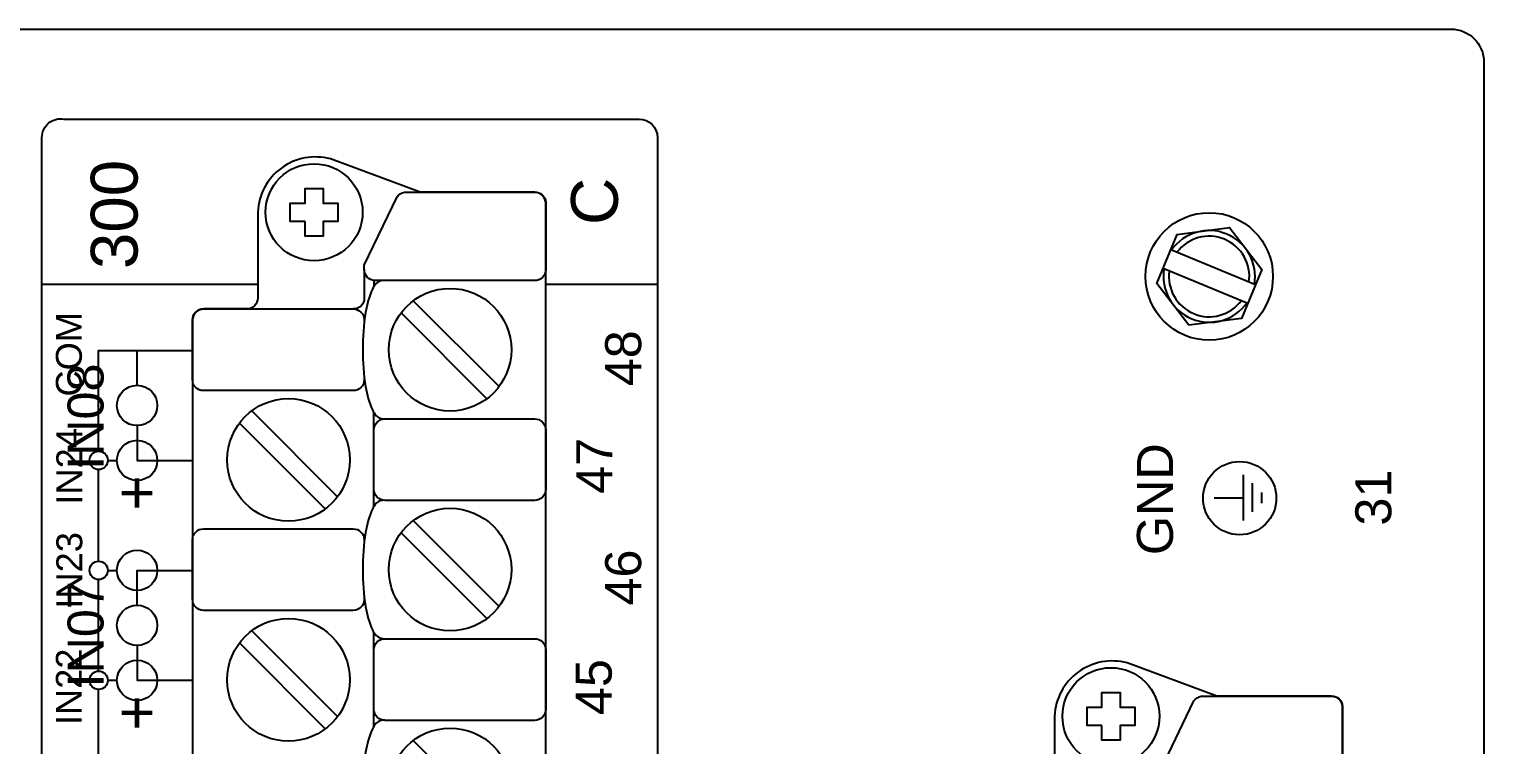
# Model space of a CAD drawing. Extents: x 1 to 47, y 1 to 35.
# Drawn here: x 31.546 to 35.517, y 18.289 to 20.243 of the extents above; entities that cross this region are included whole.
import ezdxf

# ---------------------------------------------------------------- set-up
doc = ezdxf.new("R2010")
doc.units = 0
doc.header["$MEASUREMENT"] = 0
for name, color, linetype in [('5_01__0__EMPTY', 7, 'CONTINUOUS'), ('5_02__1___8__INDEPENDENT_I', 7, 'CONTINUOUS'), ('5_03__2___8__OPTOISOLATED_', 7, 'CONTINUOUS'), ('5_04__4___24__OPTOISOLATED', 7, 'CONTINUOUS'), ('5_05__5___8__INDEPENDENT_I', 7, 'CONTINUOUS'), ('5_06__6___8__INDEPENDENT_I', 7, 'CONTINUOUS'), ('5_07__7___8__OPTOISOLATED_', 7, 'CONTINUOUS'), ('5_08__8___8__OPTOISOLATED_', 7, 'CONTINUOUS'), ('7_00______DWG_', 7, 'CONTINUOUS')]:
    doc.layers.add(name, color=color, linetype=linetype)
doc.styles.add('ARIAL', font='arial.ttf')

msp = doc.modelspace()

# ---------------------------------------------------------------- linework, layer by layer
at = {"layer": '5_01__0__EMPTY'}
msp.add_lwpolyline([(32.9261, 14.7556, 0.414213), (32.9561, 14.7856), (32.9562, 19.7674, 0.414214), (32.9262, 19.7974), (32.6131, 19.7974), (32.3684, 19.8883, 0.480048), (32.1702, 19.7433), (32.1702, 19.5091, -0.414214), (32.1402, 19.4791), (32.022, 19.4791, 0.414212), (31.992, 19.4491), (31.9919, 19.4491), (31.9919, 14.468, 0.414215), (32.0219, 14.438), (32.3348, 14.4381), (32.5796, 14.3472, 0.47859), (32.7781, 14.4922), (32.7781, 14.7256, -0.414214), (32.8081, 14.7556)], format="xyb", close=True, dxfattribs=at)
msp.add_lwpolyline([(32.9261, 14.7556, 0.414213), (32.9561, 14.7856), (32.9562, 19.7674, 0.414214), (32.9262, 19.7974), (32.6131, 19.7974), (32.3684, 19.8883, 0.480048), (32.1702, 19.7433), (32.1702, 19.5091, -0.414214), (32.1402, 19.4791), (32.022, 19.4791, 0.414212), (31.992, 19.4491), (31.9919, 19.4491), (31.9919, 14.468, 0.414215), (32.0219, 14.438), (32.3348, 14.4381), (32.5796, 14.3472, 0.47859), (32.7781, 14.4922), (32.7781, 14.7256, -0.414214), (32.8081, 14.7556)], format="xyb", close=True, dxfattribs=at)
msp.add_lwpolyline([(32.2991, 19.7179), (32.2588, 19.7179), (32.2588, 19.7678), (32.2991, 19.7678), (32.2991, 19.8079), (32.349, 19.8079), (32.349, 19.7678), (32.389, 19.7678), (32.389, 19.7179), (32.349, 19.7179), (32.349, 19.6777), (32.2991, 19.6777)], close=True, dxfattribs=at)
msp.add_lwpolyline([(32.2991, 19.7179), (32.2588, 19.7179), (32.2588, 19.7678), (32.2991, 19.7678), (32.2991, 19.8079), (32.349, 19.8079), (32.349, 19.7678), (32.389, 19.7678), (32.389, 19.7179), (32.349, 19.7179), (32.349, 19.6777), (32.2991, 19.6777)], close=True, dxfattribs=at)
msp.add_circle((32.3239, 19.7428), 0.1324, dxfattribs=at)
msp.add_circle((32.3239, 19.7428), 0.1324, dxfattribs=at)
at = {"layer": '5_02__1___8__INDEPENDENT_I'}
for points in [[(32.9261, 14.7556, 0.414213), (32.9561, 14.7856), (32.9562, 19.7674, 0.414214), (32.9262, 19.7974), (32.6131, 19.7974), (32.3684, 19.8883, 0.480048), (32.1702, 19.7433), (32.1702, 19.5091, -0.414214), (32.1402, 19.4791), (32.022, 19.4791, 0.414212), (31.992, 19.4491), (31.9919, 19.4491), (31.9919, 14.468, 0.414215), (32.0219, 14.438), (32.3348, 14.4381), (32.5796, 14.3472, 0.47859), (32.7781, 14.4922), (32.7781, 14.7256, -0.414214), (32.8081, 14.7556)], [(32.956, 19.7707), (32.9562, 19.5864, -0.414214), (32.9262, 19.5564), (32.4891, 19.5564, -0.390527), (32.4608, 19.5864), (32.4608, 19.5986), (32.5505, 19.7845, -0.241514), (32.5705, 19.7974), (32.9262, 19.7974, -0.422157)]]:
    msp.add_lwpolyline(points, format="xyb", close=True, dxfattribs=at)
msp.add_lwpolyline([(32.2991, 19.7179), (32.2588, 19.7179), (32.2588, 19.7678), (32.2991, 19.7678), (32.2991, 19.8079), (32.349, 19.8079), (32.349, 19.7678), (32.389, 19.7678), (32.389, 19.7179), (32.349, 19.7179), (32.349, 19.6777), (32.2991, 19.6777)], close=True, dxfattribs=at)
for points in [[(32.4608, 19.5864), (32.4609, 19.5091, -0.414214), (32.4309, 19.4791)], [(32.5089, 19.5564, 0.127742), (32.4935, 19.5486, 0.081668), (32.4833, 19.533, 0.0591), (32.464, 19.4693, 0.034646), (32.4569, 19.3678, 0.03436), (32.464, 19.2671, 0.0591), (32.4833, 19.2034, 0.081668), (32.4935, 19.1877, 0.191033), (32.5174, 19.1792)], [(32.4607, 19.2941), (32.4607, 19.2862, -0.414214), (32.4307, 19.2562), (32.0219, 19.2562, -0.414214), (31.9919, 19.2862), (31.9919, 19.4491, -0.414214), (32.0219, 19.4791), (32.4307, 19.4791, -0.414214), (32.4607, 19.4491), (32.4607, 19.4423)], [(32.4874, 19.1492, -0.414214), (32.5174, 19.1792), (32.9261, 19.1792, -0.414214), (32.9561, 19.1492), (32.9561, 18.9864, -0.414214), (32.9261, 18.9564), (32.5174, 18.9564, -0.414214), (32.4874, 18.9864)], [(32.5174, 18.9571, 0.191033), (32.4935, 18.9486, 0.081668), (32.4833, 18.933, 0.0591), (32.464, 18.8693, 0.034646), (32.4569, 18.7678, 0.03436), (32.464, 18.6671, 0.0591), (32.4833, 18.6034, 0.081668), (32.4935, 18.5877, 0.191033), (32.5174, 18.5792)], [(32.4607, 18.6941), (32.4607, 18.6862, -0.414214), (32.4307, 18.6562), (32.0219, 18.6562, -0.414214), (31.9919, 18.6862), (31.9919, 18.8491, -0.414214), (32.0219, 18.8791), (32.4307, 18.8791, -0.414214), (32.4607, 18.8491), (32.4607, 18.8422)], [(32.4874, 18.5492, -0.414214), (32.5174, 18.5792), (32.9261, 18.5792, -0.414214), (32.9561, 18.5492), (32.9561, 18.3864, -0.414214), (32.9261, 18.3564), (32.5174, 18.3564, -0.414214), (32.4874, 18.3864)], [(32.5174, 18.3571, 0.191033), (32.4935, 18.3486, 0.081668), (32.4833, 18.333, 0.0591), (32.464, 18.2693, 0.034646), (32.4569, 18.1678, 0.03436), (32.464, 18.0671, 0.0591), (32.4833, 18.0034, 0.081668), (32.4935, 17.9877, 0.191033), (32.5174, 17.9792)]]:
    msp.add_lwpolyline(points, format="xyb", dxfattribs=at)
for points in [[(32.4867, 19.5567), (32.4867, 19.5396)], [(32.5947, 19.5016), (32.8289, 19.2674)], [(32.5613, 19.4681), (32.7955, 19.234)], [(31.8408, 19.2707), (31.8408, 19.3657), (31.9919, 19.3657)], [(32.1538, 19.2009), (32.3879, 18.9667)], [(32.4874, 18.9406), (32.4874, 19.1957)], [(31.8408, 19.1607), (31.8408, 19.0657), (31.9919, 19.0657)], [(32.1203, 19.1675), (32.3545, 18.9333)], [(32.5613, 18.8681), (32.7955, 18.634)], [(32.5947, 18.9016), (32.8289, 18.6674)], [(31.8408, 18.6707), (31.8408, 18.7657), (31.9919, 18.7657)], [(32.1538, 18.6009), (32.3879, 18.3667)], [(32.4874, 18.3406), (32.4874, 18.5957)], [(31.8408, 18.5607), (31.8408, 18.4657), (31.9919, 18.4657)], [(32.1203, 18.5675), (32.3545, 18.3333)], [(32.5947, 18.3016), (32.8289, 18.0674)]]:
    msp.add_lwpolyline(points, dxfattribs=at)
for centre, radius in [((32.3239, 19.7428), 0.1324), ((32.6951, 19.3678), 0.1673), ((31.8408, 19.2157), 0.055), ((32.2541, 19.0671), 0.1673), ((32.6951, 18.7678), 0.1673), ((31.8408, 18.6157), 0.055), ((32.2541, 18.4671), 0.1673), ((32.6951, 18.1678), 0.1673)]:
    msp.add_circle(centre, radius, dxfattribs=at)
at = {"layer": '5_03__2___8__OPTOISOLATED_'}
for points in [[(32.9261, 14.7556, 0.414213), (32.9561, 14.7856), (32.9562, 19.7674, 0.414214), (32.9262, 19.7974), (32.6131, 19.7974), (32.3684, 19.8883, 0.480048), (32.1702, 19.7433), (32.1702, 19.5091, -0.414214), (32.1402, 19.4791), (32.022, 19.4791, 0.414212), (31.992, 19.4491), (31.9919, 19.4491), (31.9919, 14.468, 0.414215), (32.0219, 14.438), (32.3348, 14.4381), (32.5796, 14.3472, 0.47859), (32.7781, 14.4922), (32.7781, 14.7256, -0.414214), (32.8081, 14.7556)], [(32.956, 19.7707), (32.9562, 19.5864, -0.414214), (32.9262, 19.5564), (32.4891, 19.5564, -0.390527), (32.4608, 19.5864), (32.4608, 19.5986), (32.5505, 19.7845, -0.241514), (32.5705, 19.7974), (32.9262, 19.7974, -0.422157)]]:
    msp.add_lwpolyline(points, format="xyb", close=True, dxfattribs=at)
msp.add_lwpolyline([(32.2991, 19.7179), (32.2588, 19.7179), (32.2588, 19.7678), (32.2991, 19.7678), (32.2991, 19.8079), (32.349, 19.8079), (32.349, 19.7678), (32.389, 19.7678), (32.389, 19.7179), (32.349, 19.7179), (32.349, 19.6777), (32.2991, 19.6777)], close=True, dxfattribs=at)
for points in [[(32.4608, 19.5864), (32.4609, 19.5091, -0.414214), (32.4309, 19.4791)], [(32.5089, 19.5564, 0.127742), (32.4935, 19.5486, 0.081668), (32.4833, 19.533, 0.0591), (32.464, 19.4693, 0.034646), (32.4569, 19.3678, 0.03436), (32.464, 19.2671, 0.0591), (32.4833, 19.2034, 0.081668), (32.4935, 19.1877, 0.191033), (32.5174, 19.1792)], [(32.4607, 19.2941), (32.4607, 19.2862, -0.414214), (32.4307, 19.2562), (32.0219, 19.2562, -0.414214), (31.9919, 19.2862), (31.9919, 19.4491, -0.414214), (32.0219, 19.4791), (32.4307, 19.4791, -0.414214), (32.4607, 19.4491), (32.4607, 19.4423)], [(32.4874, 19.1492, -0.414214), (32.5174, 19.1792), (32.9261, 19.1792, -0.414214), (32.9561, 19.1492), (32.9561, 18.9864, -0.414214), (32.9261, 18.9564), (32.5174, 18.9564, -0.414214), (32.4874, 18.9864)], [(32.5174, 18.9571, 0.191033), (32.4935, 18.9486, 0.081668), (32.4833, 18.933, 0.0591), (32.464, 18.8693, 0.034646), (32.4569, 18.7678, 0.03436), (32.464, 18.6671, 0.0591), (32.4833, 18.6034, 0.081668), (32.4935, 18.5877, 0.191033), (32.5174, 18.5792)], [(32.4607, 18.6941), (32.4607, 18.6862, -0.414214), (32.4307, 18.6562), (32.0219, 18.6562, -0.414214), (31.9919, 18.6862), (31.9919, 18.8491, -0.414214), (32.0219, 18.8791), (32.4307, 18.8791, -0.414214), (32.4607, 18.8491), (32.4607, 18.8422)], [(32.4874, 18.5492, -0.414214), (32.5174, 18.5792), (32.9261, 18.5792, -0.414214), (32.9561, 18.5492), (32.9561, 18.3864, -0.414214), (32.9261, 18.3564), (32.5174, 18.3564, -0.414214), (32.4874, 18.3864)], [(32.5174, 18.3571, 0.191033), (32.4935, 18.3486, 0.081668), (32.4833, 18.333, 0.0591), (32.464, 18.2693, 0.034646), (32.4569, 18.1678, 0.03436), (32.464, 18.0671, 0.0591), (32.4833, 18.0034, 0.081668), (32.4935, 17.9877, 0.191033), (32.5174, 17.9792)]]:
    msp.add_lwpolyline(points, format="xyb", dxfattribs=at)
for points in [[(32.4867, 19.5567), (32.4867, 19.5396)], [(32.5947, 19.5016), (32.8289, 19.2674)], [(32.5613, 19.4681), (32.7955, 19.234)], [(31.8408, 19.2707), (31.8408, 19.3657), (31.9919, 19.3657)], [(32.1538, 19.2009), (32.3879, 18.9667)], [(32.4874, 18.9406), (32.4874, 19.1957)], [(31.8408, 19.1607), (31.8408, 19.0657), (31.9919, 19.0657)], [(32.1203, 19.1675), (32.3545, 18.9333)], [(32.5613, 18.8681), (32.7955, 18.634)], [(32.5947, 18.9016), (32.8289, 18.6674)], [(31.8408, 18.6707), (31.8408, 18.7657), (31.9919, 18.7657)], [(32.1538, 18.6009), (32.3879, 18.3667)], [(32.4874, 18.3406), (32.4874, 18.5957)], [(31.8408, 18.5607), (31.8408, 18.4657), (31.9919, 18.4657)], [(32.1203, 18.5675), (32.3545, 18.3333)], [(32.5947, 18.3016), (32.8289, 18.0674)]]:
    msp.add_lwpolyline(points, dxfattribs=at)
for centre, radius in [((32.3239, 19.7428), 0.1324), ((32.6951, 19.3678), 0.1673), ((31.8408, 19.2157), 0.055), ((32.2541, 19.0671), 0.1673), ((32.6951, 18.7678), 0.1673), ((31.8408, 18.6157), 0.055), ((32.2541, 18.4671), 0.1673), ((32.6951, 18.1678), 0.1673)]:
    msp.add_circle(centre, radius, dxfattribs=at)
at = {"layer": '5_04__4___24__OPTOISOLATED'}
for points in [[(32.9261, 14.7556, 0.414213), (32.9561, 14.7856), (32.9562, 19.7674, 0.414214), (32.9262, 19.7974), (32.6131, 19.7974), (32.3684, 19.8883, 0.480048), (32.1702, 19.7433), (32.1702, 19.5091, -0.414214), (32.1402, 19.4791), (32.022, 19.4791, 0.414212), (31.992, 19.4491), (31.9919, 19.4491), (31.9919, 14.468, 0.414215), (32.0219, 14.438), (32.3348, 14.4381), (32.5796, 14.3472, 0.47859), (32.7781, 14.4922), (32.7781, 14.7256, -0.414214), (32.8081, 14.7556)], [(32.956, 19.7707), (32.9562, 19.5864, -0.414214), (32.9262, 19.5564), (32.4891, 19.5564, -0.390527), (32.4608, 19.5864), (32.4608, 19.5986), (32.5505, 19.7845, -0.241514), (32.5705, 19.7974), (32.9262, 19.7974, -0.422157)]]:
    msp.add_lwpolyline(points, format="xyb", close=True, dxfattribs=at)
msp.add_lwpolyline([(32.2991, 19.7179), (32.2588, 19.7179), (32.2588, 19.7678), (32.2991, 19.7678), (32.2991, 19.8079), (32.349, 19.8079), (32.349, 19.7678), (32.389, 19.7678), (32.389, 19.7179), (32.349, 19.7179), (32.349, 19.6777), (32.2991, 19.6777)], close=True, dxfattribs=at)
for points in [[(32.4608, 19.5864), (32.4609, 19.5091, -0.414214), (32.4309, 19.4791)], [(32.5089, 19.5564, 0.127742), (32.4935, 19.5486, 0.081668), (32.4833, 19.533, 0.0591), (32.464, 19.4693, 0.034646), (32.4569, 19.3678, 0.03436), (32.464, 19.2671, 0.0591), (32.4833, 19.2034, 0.081668), (32.4935, 19.1877, 0.191033), (32.5174, 19.1792)], [(32.4607, 19.2941), (32.4607, 19.2862, -0.414214), (32.4307, 19.2562), (32.0219, 19.2562, -0.414214), (31.9919, 19.2862), (31.9919, 19.4491, -0.414214), (32.0219, 19.4791), (32.4307, 19.4791, -0.414214), (32.4607, 19.4491), (32.4607, 19.4423)], [(32.4874, 19.1492, -0.414214), (32.5174, 19.1792), (32.9261, 19.1792, -0.414214), (32.9561, 19.1492), (32.9561, 18.9864, -0.414214), (32.9261, 18.9564), (32.5174, 18.9564, -0.414214), (32.4874, 18.9864)], [(32.5174, 18.9571, 0.191033), (32.4935, 18.9486, 0.081668), (32.4833, 18.933, 0.0591), (32.464, 18.8693, 0.034646), (32.4569, 18.7678, 0.03436), (32.464, 18.6671, 0.0591), (32.4833, 18.6034, 0.081668), (32.4935, 18.5877, 0.191033), (32.5174, 18.5792)], [(32.4607, 18.6941), (32.4607, 18.6862, -0.414214), (32.4307, 18.6562), (32.0219, 18.6562, -0.414214), (31.9919, 18.6862), (31.9919, 18.8491, -0.414214), (32.0219, 18.8791), (32.4307, 18.8791, -0.414214), (32.4607, 18.8491), (32.4607, 18.8422)], [(32.4874, 18.5492, -0.414214), (32.5174, 18.5792), (32.9261, 18.5792, -0.414214), (32.9561, 18.5492), (32.9561, 18.3864, -0.414214), (32.9261, 18.3564), (32.5174, 18.3564, -0.414214), (32.4874, 18.3864)], [(32.5174, 18.3571, 0.191033), (32.4935, 18.3486, 0.081668), (32.4833, 18.333, 0.0591), (32.464, 18.2693, 0.034646), (32.4569, 18.1678, 0.03436), (32.464, 18.0671, 0.0591), (32.4833, 18.0034, 0.081668), (32.4935, 17.9877, 0.191033), (32.5174, 17.9792)]]:
    msp.add_lwpolyline(points, format="xyb", dxfattribs=at)
for points in [[(32.4867, 19.5567), (32.4867, 19.5396)], [(32.5947, 19.5016), (32.8289, 19.2674)], [(32.5613, 19.4681), (32.7955, 19.234)], [(31.7358, 19.0907), (31.7358, 19.3657), (31.9919, 19.3657)], [(32.1538, 19.2009), (32.3879, 18.9667)], [(32.4874, 18.9406), (32.4874, 19.1957)], [(32.1203, 19.1675), (32.3545, 18.9333)], [(31.7608, 19.0657), (31.7858, 19.0657)], [(31.8958, 19.0657), (31.9919, 19.0657)], [(31.7358, 18.7907), (31.7358, 19.0407)], [(32.5613, 18.8681), (32.7955, 18.634)], [(32.5947, 18.9016), (32.8289, 18.6674)], [(31.7608, 18.7657), (31.7858, 18.7657)], [(31.8958, 18.7657), (31.9919, 18.7657)], [(31.7358, 18.4907), (31.7358, 18.7407)], [(32.1538, 18.6009), (32.3879, 18.3667)], [(32.4874, 18.3406), (32.4874, 18.5957)], [(32.1203, 18.5675), (32.3545, 18.3333)], [(31.7608, 18.4657), (31.7858, 18.4657)], [(31.8958, 18.4657), (31.9919, 18.4657)], [(31.7358, 18.1907), (31.7358, 18.4407)], [(32.5947, 18.3016), (32.8289, 18.0674)]]:
    msp.add_lwpolyline(points, dxfattribs=at)
for centre, radius in [((32.3239, 19.7428), 0.1324), ((32.6951, 19.3678), 0.1673), ((32.2541, 19.0671), 0.1673), ((31.8408, 19.0657), 0.055), ((31.7358, 19.0657), 0.025), ((32.6951, 18.7678), 0.1673), ((31.7358, 18.7657), 0.025), ((31.8408, 18.7657), 0.055), ((32.2541, 18.4671), 0.1673), ((31.8408, 18.4657), 0.055), ((31.7358, 18.4657), 0.025), ((32.6951, 18.1678), 0.1673)]:
    msp.add_circle(centre, radius, dxfattribs=at)
at = {"layer": '5_05__5___8__INDEPENDENT_I'}
for points in [[(32.9261, 14.7556, 0.414213), (32.9561, 14.7856), (32.9562, 19.7674, 0.414214), (32.9262, 19.7974), (32.6131, 19.7974), (32.3684, 19.8883, 0.480048), (32.1702, 19.7433), (32.1702, 19.5091, -0.414214), (32.1402, 19.4791), (32.022, 19.4791, 0.414212), (31.992, 19.4491), (31.9919, 19.4491), (31.9919, 14.468, 0.414215), (32.0219, 14.438), (32.3348, 14.4381), (32.5796, 14.3472, 0.47859), (32.7781, 14.4922), (32.7781, 14.7256, -0.414214), (32.8081, 14.7556)], [(32.956, 19.7707), (32.9562, 19.5864, -0.414214), (32.9262, 19.5564), (32.4891, 19.5564, -0.390527), (32.4608, 19.5864), (32.4608, 19.5986), (32.5505, 19.7845, -0.241514), (32.5705, 19.7974), (32.9262, 19.7974, -0.422157)]]:
    msp.add_lwpolyline(points, format="xyb", close=True, dxfattribs=at)
msp.add_lwpolyline([(32.2991, 19.7179), (32.2588, 19.7179), (32.2588, 19.7678), (32.2991, 19.7678), (32.2991, 19.8079), (32.349, 19.8079), (32.349, 19.7678), (32.389, 19.7678), (32.389, 19.7179), (32.349, 19.7179), (32.349, 19.6777), (32.2991, 19.6777)], close=True, dxfattribs=at)
for points in [[(32.4608, 19.5864), (32.4609, 19.5091, -0.414214), (32.4309, 19.4791)], [(32.5089, 19.5564, 0.127742), (32.4935, 19.5486, 0.081668), (32.4833, 19.533, 0.0591), (32.464, 19.4693, 0.034646), (32.4569, 19.3678, 0.03436), (32.464, 19.2671, 0.0591), (32.4833, 19.2034, 0.081668), (32.4935, 19.1877, 0.191033), (32.5174, 19.1792)], [(32.4607, 19.2941), (32.4607, 19.2862, -0.414214), (32.4307, 19.2562), (32.0219, 19.2562, -0.414214), (31.9919, 19.2862), (31.9919, 19.4491, -0.414214), (32.0219, 19.4791), (32.4307, 19.4791, -0.414214), (32.4607, 19.4491), (32.4607, 19.4423)], [(32.4874, 19.1492, -0.414214), (32.5174, 19.1792), (32.9261, 19.1792, -0.414214), (32.9561, 19.1492), (32.9561, 18.9864, -0.414214), (32.9261, 18.9564), (32.5174, 18.9564, -0.414214), (32.4874, 18.9864)], [(32.5174, 18.9571, 0.191033), (32.4935, 18.9486, 0.081668), (32.4833, 18.933, 0.0591), (32.464, 18.8693, 0.034646), (32.4569, 18.7678, 0.03436), (32.464, 18.6671, 0.0591), (32.4833, 18.6034, 0.081668), (32.4935, 18.5877, 0.191033), (32.5174, 18.5792)], [(32.4607, 18.6941), (32.4607, 18.6862, -0.414214), (32.4307, 18.6562), (32.0219, 18.6562, -0.414214), (31.9919, 18.6862), (31.9919, 18.8491, -0.414214), (32.0219, 18.8791), (32.4307, 18.8791, -0.414214), (32.4607, 18.8491), (32.4607, 18.8422)], [(32.4874, 18.5492, -0.414214), (32.5174, 18.5792), (32.9261, 18.5792, -0.414214), (32.9561, 18.5492), (32.9561, 18.3864, -0.414214), (32.9261, 18.3564), (32.5174, 18.3564, -0.414214), (32.4874, 18.3864)], [(32.5174, 18.3571, 0.191033), (32.4935, 18.3486, 0.081668), (32.4833, 18.333, 0.0591), (32.464, 18.2693, 0.034646), (32.4569, 18.1678, 0.03436), (32.464, 18.0671, 0.0591), (32.4833, 18.0034, 0.081668), (32.4935, 17.9877, 0.191033), (32.5174, 17.9792)]]:
    msp.add_lwpolyline(points, format="xyb", dxfattribs=at)
for points in [[(32.4867, 19.5567), (32.4867, 19.5396)], [(32.5947, 19.5016), (32.8289, 19.2674)], [(32.5613, 19.4681), (32.7955, 19.234)], [(31.8408, 19.2707), (31.8408, 19.3657), (31.9919, 19.3657)], [(32.1538, 19.2009), (32.3879, 18.9667)], [(32.4874, 18.9406), (32.4874, 19.1957)], [(31.8408, 19.1607), (31.8408, 19.0657), (31.9919, 19.0657)], [(32.1203, 19.1675), (32.3545, 18.9333)], [(32.5613, 18.8681), (32.7955, 18.634)], [(32.5947, 18.9016), (32.8289, 18.6674)], [(31.8408, 18.6707), (31.8408, 18.7657), (31.9919, 18.7657)], [(32.1538, 18.6009), (32.3879, 18.3667)], [(32.4874, 18.3406), (32.4874, 18.5957)], [(31.8408, 18.5607), (31.8408, 18.4657), (31.9919, 18.4657)], [(32.1203, 18.5675), (32.3545, 18.3333)], [(32.5947, 18.3016), (32.8289, 18.0674)]]:
    msp.add_lwpolyline(points, dxfattribs=at)
for centre, radius in [((32.3239, 19.7428), 0.1324), ((32.6951, 19.3678), 0.1673), ((31.8408, 19.2157), 0.055), ((32.2541, 19.0671), 0.1673), ((32.6951, 18.7678), 0.1673), ((31.8408, 18.6157), 0.055), ((32.2541, 18.4671), 0.1673), ((32.6951, 18.1678), 0.1673)]:
    msp.add_circle(centre, radius, dxfattribs=at)
at = {"layer": '5_06__6___8__INDEPENDENT_I'}
for points in [[(32.9261, 14.7556, 0.414213), (32.9561, 14.7856), (32.9562, 19.7674, 0.414214), (32.9262, 19.7974), (32.6131, 19.7974), (32.3684, 19.8883, 0.480048), (32.1702, 19.7433), (32.1702, 19.5091, -0.414214), (32.1402, 19.4791), (32.022, 19.4791, 0.414212), (31.992, 19.4491), (31.9919, 19.4491), (31.9919, 14.468, 0.414215), (32.0219, 14.438), (32.3348, 14.4381), (32.5796, 14.3472, 0.47859), (32.7781, 14.4922), (32.7781, 14.7256, -0.414214), (32.8081, 14.7556)], [(32.956, 19.7707), (32.9562, 19.5864, -0.414214), (32.9262, 19.5564), (32.4891, 19.5564, -0.390527), (32.4608, 19.5864), (32.4608, 19.5986), (32.5505, 19.7845, -0.241514), (32.5705, 19.7974), (32.9262, 19.7974, -0.422157)]]:
    msp.add_lwpolyline(points, format="xyb", close=True, dxfattribs=at)
msp.add_lwpolyline([(32.2991, 19.7179), (32.2588, 19.7179), (32.2588, 19.7678), (32.2991, 19.7678), (32.2991, 19.8079), (32.349, 19.8079), (32.349, 19.7678), (32.389, 19.7678), (32.389, 19.7179), (32.349, 19.7179), (32.349, 19.6777), (32.2991, 19.6777)], close=True, dxfattribs=at)
for points in [[(32.4608, 19.5864), (32.4609, 19.5091, -0.414214), (32.4309, 19.4791)], [(32.5089, 19.5564, 0.127742), (32.4935, 19.5486, 0.081668), (32.4833, 19.533, 0.0591), (32.464, 19.4693, 0.034646), (32.4569, 19.3678, 0.03436), (32.464, 19.2671, 0.0591), (32.4833, 19.2034, 0.081668), (32.4935, 19.1877, 0.191033), (32.5174, 19.1792)], [(32.4607, 19.2941), (32.4607, 19.2862, -0.414214), (32.4307, 19.2562), (32.0219, 19.2562, -0.414214), (31.9919, 19.2862), (31.9919, 19.4491, -0.414214), (32.0219, 19.4791), (32.4307, 19.4791, -0.414214), (32.4607, 19.4491), (32.4607, 19.4423)], [(32.4874, 19.1492, -0.414214), (32.5174, 19.1792), (32.9261, 19.1792, -0.414214), (32.9561, 19.1492), (32.9561, 18.9864, -0.414214), (32.9261, 18.9564), (32.5174, 18.9564, -0.414214), (32.4874, 18.9864)], [(32.5174, 18.9571, 0.191033), (32.4935, 18.9486, 0.081668), (32.4833, 18.933, 0.0591), (32.464, 18.8693, 0.034646), (32.4569, 18.7678, 0.03436), (32.464, 18.6671, 0.0591), (32.4833, 18.6034, 0.081668), (32.4935, 18.5877, 0.191033), (32.5174, 18.5792)], [(32.4607, 18.6941), (32.4607, 18.6862, -0.414214), (32.4307, 18.6562), (32.0219, 18.6562, -0.414214), (31.9919, 18.6862), (31.9919, 18.8491, -0.414214), (32.0219, 18.8791), (32.4307, 18.8791, -0.414214), (32.4607, 18.8491), (32.4607, 18.8422)], [(32.4874, 18.5492, -0.414214), (32.5174, 18.5792), (32.9261, 18.5792, -0.414214), (32.9561, 18.5492), (32.9561, 18.3864, -0.414214), (32.9261, 18.3564), (32.5174, 18.3564, -0.414214), (32.4874, 18.3864)], [(32.5174, 18.3571, 0.191033), (32.4935, 18.3486, 0.081668), (32.4833, 18.333, 0.0591), (32.464, 18.2693, 0.034646), (32.4569, 18.1678, 0.03436), (32.464, 18.0671, 0.0591), (32.4833, 18.0034, 0.081668), (32.4935, 17.9877, 0.191033), (32.5174, 17.9792)]]:
    msp.add_lwpolyline(points, format="xyb", dxfattribs=at)
for points in [[(32.4867, 19.5567), (32.4867, 19.5396)], [(32.5947, 19.5016), (32.8289, 19.2674)], [(32.5613, 19.4681), (32.7955, 19.234)], [(31.8408, 19.2707), (31.8408, 19.3657), (31.9919, 19.3657)], [(32.1538, 19.2009), (32.3879, 18.9667)], [(32.4874, 18.9406), (32.4874, 19.1957)], [(31.8408, 19.1607), (31.8408, 19.0657), (31.9919, 19.0657)], [(32.1203, 19.1675), (32.3545, 18.9333)], [(32.5613, 18.8681), (32.7955, 18.634)], [(32.5947, 18.9016), (32.8289, 18.6674)], [(31.8408, 18.6707), (31.8408, 18.7657), (31.9919, 18.7657)], [(32.1538, 18.6009), (32.3879, 18.3667)], [(32.4874, 18.3406), (32.4874, 18.5957)], [(31.8408, 18.5607), (31.8408, 18.4657), (31.9919, 18.4657)], [(32.1203, 18.5675), (32.3545, 18.3333)], [(32.5947, 18.3016), (32.8289, 18.0674)]]:
    msp.add_lwpolyline(points, dxfattribs=at)
for centre, radius in [((32.3239, 19.7428), 0.1324), ((32.6951, 19.3678), 0.1673), ((31.8408, 19.2157), 0.055), ((32.2541, 19.0671), 0.1673), ((32.6951, 18.7678), 0.1673), ((31.8408, 18.6157), 0.055), ((32.2541, 18.4671), 0.1673), ((32.6951, 18.1678), 0.1673)]:
    msp.add_circle(centre, radius, dxfattribs=at)
at = {"layer": '5_07__7___8__OPTOISOLATED_'}
for points in [[(32.9261, 14.7556, 0.414213), (32.9561, 14.7856), (32.9562, 19.7674, 0.414214), (32.9262, 19.7974), (32.6131, 19.7974), (32.3684, 19.8883, 0.480048), (32.1702, 19.7433), (32.1702, 19.5091, -0.414214), (32.1402, 19.4791), (32.022, 19.4791, 0.414212), (31.992, 19.4491), (31.9919, 19.4491), (31.9919, 14.468, 0.414215), (32.0219, 14.438), (32.3348, 14.4381), (32.5796, 14.3472, 0.47859), (32.7781, 14.4922), (32.7781, 14.7256, -0.414214), (32.8081, 14.7556)], [(32.956, 19.7707), (32.9562, 19.5864, -0.414214), (32.9262, 19.5564), (32.4891, 19.5564, -0.390527), (32.4608, 19.5864), (32.4608, 19.5986), (32.5505, 19.7845, -0.241514), (32.5705, 19.7974), (32.9262, 19.7974, -0.422157)]]:
    msp.add_lwpolyline(points, format="xyb", close=True, dxfattribs=at)
msp.add_lwpolyline([(32.2991, 19.7179), (32.2588, 19.7179), (32.2588, 19.7678), (32.2991, 19.7678), (32.2991, 19.8079), (32.349, 19.8079), (32.349, 19.7678), (32.389, 19.7678), (32.389, 19.7179), (32.349, 19.7179), (32.349, 19.6777), (32.2991, 19.6777)], close=True, dxfattribs=at)
for points in [[(32.4608, 19.5864), (32.4609, 19.5091, -0.414214), (32.4309, 19.4791)], [(32.5089, 19.5564, 0.127742), (32.4935, 19.5486, 0.081668), (32.4833, 19.533, 0.0591), (32.464, 19.4693, 0.034646), (32.4569, 19.3678, 0.03436), (32.464, 19.2671, 0.0591), (32.4833, 19.2034, 0.081668), (32.4935, 19.1877, 0.191033), (32.5174, 19.1792)], [(32.4607, 19.2941), (32.4607, 19.2862, -0.414214), (32.4307, 19.2562), (32.0219, 19.2562, -0.414214), (31.9919, 19.2862), (31.9919, 19.4491, -0.414214), (32.0219, 19.4791), (32.4307, 19.4791, -0.414214), (32.4607, 19.4491), (32.4607, 19.4423)], [(32.4874, 19.1492, -0.414214), (32.5174, 19.1792), (32.9261, 19.1792, -0.414214), (32.9561, 19.1492), (32.9561, 18.9864, -0.414214), (32.9261, 18.9564), (32.5174, 18.9564, -0.414214), (32.4874, 18.9864)], [(32.5174, 18.9571, 0.191033), (32.4935, 18.9486, 0.081668), (32.4833, 18.933, 0.0591), (32.464, 18.8693, 0.034646), (32.4569, 18.7678, 0.03436), (32.464, 18.6671, 0.0591), (32.4833, 18.6034, 0.081668), (32.4935, 18.5877, 0.191033), (32.5174, 18.5792)], [(32.4607, 18.6941), (32.4607, 18.6862, -0.414214), (32.4307, 18.6562), (32.0219, 18.6562, -0.414214), (31.9919, 18.6862), (31.9919, 18.8491, -0.414214), (32.0219, 18.8791), (32.4307, 18.8791, -0.414214), (32.4607, 18.8491), (32.4607, 18.8422)], [(32.4874, 18.5492, -0.414214), (32.5174, 18.5792), (32.9261, 18.5792, -0.414214), (32.9561, 18.5492), (32.9561, 18.3864, -0.414214), (32.9261, 18.3564), (32.5174, 18.3564, -0.414214), (32.4874, 18.3864)], [(32.5174, 18.3571, 0.191033), (32.4935, 18.3486, 0.081668), (32.4833, 18.333, 0.0591), (32.464, 18.2693, 0.034646), (32.4569, 18.1678, 0.03436), (32.464, 18.0671, 0.0591), (32.4833, 18.0034, 0.081668), (32.4935, 17.9877, 0.191033), (32.5174, 17.9792)]]:
    msp.add_lwpolyline(points, format="xyb", dxfattribs=at)
for points in [[(32.4867, 19.5567), (32.4867, 19.5396)], [(32.5947, 19.5016), (32.8289, 19.2674)], [(32.5613, 19.4681), (32.7955, 19.234)], [(31.8408, 19.2707), (31.8408, 19.3657), (31.9919, 19.3657)], [(32.1538, 19.2009), (32.3879, 18.9667)], [(32.4874, 18.9406), (32.4874, 19.1957)], [(31.8408, 19.1607), (31.8408, 19.0657), (31.9919, 19.0657)], [(32.1203, 19.1675), (32.3545, 18.9333)], [(32.5613, 18.8681), (32.7955, 18.634)], [(32.5947, 18.9016), (32.8289, 18.6674)], [(31.8408, 18.6707), (31.8408, 18.7657), (31.9919, 18.7657)], [(32.1538, 18.6009), (32.3879, 18.3667)], [(32.4874, 18.3406), (32.4874, 18.5957)], [(31.8408, 18.5607), (31.8408, 18.4657), (31.9919, 18.4657)], [(32.1203, 18.5675), (32.3545, 18.3333)], [(32.5947, 18.3016), (32.8289, 18.0674)]]:
    msp.add_lwpolyline(points, dxfattribs=at)
for centre, radius in [((32.3239, 19.7428), 0.1324), ((32.6951, 19.3678), 0.1673), ((31.8408, 19.2157), 0.055), ((32.2541, 19.0671), 0.1673), ((32.6951, 18.7678), 0.1673), ((31.8408, 18.6157), 0.055), ((32.2541, 18.4671), 0.1673), ((32.6951, 18.1678), 0.1673)]:
    msp.add_circle(centre, radius, dxfattribs=at)
at = {"layer": '5_08__8___8__OPTOISOLATED_'}
for points in [[(32.9261, 14.7556, 0.414213), (32.9561, 14.7856), (32.9562, 19.7674, 0.414214), (32.9262, 19.7974), (32.6131, 19.7974), (32.3684, 19.8883, 0.480048), (32.1702, 19.7433), (32.1702, 19.5091, -0.414214), (32.1402, 19.4791), (32.022, 19.4791, 0.414212), (31.992, 19.4491), (31.9919, 19.4491), (31.9919, 14.468, 0.414215), (32.0219, 14.438), (32.3348, 14.4381), (32.5796, 14.3472, 0.47859), (32.7781, 14.4922), (32.7781, 14.7256, -0.414214), (32.8081, 14.7556)], [(32.956, 19.7707), (32.9562, 19.5864, -0.414214), (32.9262, 19.5564), (32.4891, 19.5564, -0.390527), (32.4608, 19.5864), (32.4608, 19.5986), (32.5505, 19.7845, -0.241514), (32.5705, 19.7974), (32.9262, 19.7974, -0.422157)]]:
    msp.add_lwpolyline(points, format="xyb", close=True, dxfattribs=at)
msp.add_lwpolyline([(32.2991, 19.7179), (32.2588, 19.7179), (32.2588, 19.7678), (32.2991, 19.7678), (32.2991, 19.8079), (32.349, 19.8079), (32.349, 19.7678), (32.389, 19.7678), (32.389, 19.7179), (32.349, 19.7179), (32.349, 19.6777), (32.2991, 19.6777)], close=True, dxfattribs=at)
for points in [[(32.4608, 19.5864), (32.4609, 19.5091, -0.414214), (32.4309, 19.4791)], [(32.5089, 19.5564, 0.127742), (32.4935, 19.5486, 0.081668), (32.4833, 19.533, 0.0591), (32.464, 19.4693, 0.034646), (32.4569, 19.3678, 0.03436), (32.464, 19.2671, 0.0591), (32.4833, 19.2034, 0.081668), (32.4935, 19.1877, 0.191033), (32.5174, 19.1792)], [(32.4607, 19.2941), (32.4607, 19.2862, -0.414214), (32.4307, 19.2562), (32.0219, 19.2562, -0.414214), (31.9919, 19.2862), (31.9919, 19.4491, -0.414214), (32.0219, 19.4791), (32.4307, 19.4791, -0.414214), (32.4607, 19.4491), (32.4607, 19.4423)], [(32.4874, 19.1492, -0.414214), (32.5174, 19.1792), (32.9261, 19.1792, -0.414214), (32.9561, 19.1492), (32.9561, 18.9864, -0.414214), (32.9261, 18.9564), (32.5174, 18.9564, -0.414214), (32.4874, 18.9864)], [(32.5174, 18.9571, 0.191033), (32.4935, 18.9486, 0.081668), (32.4833, 18.933, 0.0591), (32.464, 18.8693, 0.034646), (32.4569, 18.7678, 0.03436), (32.464, 18.6671, 0.0591), (32.4833, 18.6034, 0.081668), (32.4935, 18.5877, 0.191033), (32.5174, 18.5792)], [(32.4607, 18.6941), (32.4607, 18.6862, -0.414214), (32.4307, 18.6562), (32.0219, 18.6562, -0.414214), (31.9919, 18.6862), (31.9919, 18.8491, -0.414214), (32.0219, 18.8791), (32.4307, 18.8791, -0.414214), (32.4607, 18.8491), (32.4607, 18.8422)], [(32.4874, 18.5492, -0.414214), (32.5174, 18.5792), (32.9261, 18.5792, -0.414214), (32.9561, 18.5492), (32.9561, 18.3864, -0.414214), (32.9261, 18.3564), (32.5174, 18.3564, -0.414214), (32.4874, 18.3864)], [(32.5174, 18.3571, 0.191033), (32.4935, 18.3486, 0.081668), (32.4833, 18.333, 0.0591), (32.464, 18.2693, 0.034646), (32.4569, 18.1678, 0.03436), (32.464, 18.0671, 0.0591), (32.4833, 18.0034, 0.081668), (32.4935, 17.9877, 0.191033), (32.5174, 17.9792)]]:
    msp.add_lwpolyline(points, format="xyb", dxfattribs=at)
for points in [[(32.4867, 19.5567), (32.4867, 19.5396)], [(32.5947, 19.5016), (32.8289, 19.2674)], [(32.5613, 19.4681), (32.7955, 19.234)], [(31.8408, 19.2707), (31.8408, 19.3657), (31.9919, 19.3657)], [(32.1538, 19.2009), (32.3879, 18.9667)], [(32.4874, 18.9406), (32.4874, 19.1957)], [(31.8408, 19.1607), (31.8408, 19.0657), (31.9919, 19.0657)], [(32.1203, 19.1675), (32.3545, 18.9333)], [(32.5613, 18.8681), (32.7955, 18.634)], [(32.5947, 18.9016), (32.8289, 18.6674)], [(31.8408, 18.6707), (31.8408, 18.7657), (31.9919, 18.7657)], [(32.1538, 18.6009), (32.3879, 18.3667)], [(32.4874, 18.3406), (32.4874, 18.5957)], [(31.8408, 18.5607), (31.8408, 18.4657), (31.9919, 18.4657)], [(32.1203, 18.5675), (32.3545, 18.3333)], [(32.5947, 18.3016), (32.8289, 18.0674)]]:
    msp.add_lwpolyline(points, dxfattribs=at)
for centre, radius in [((32.3239, 19.7428), 0.1324), ((32.6951, 19.3678), 0.1673), ((31.8408, 19.2157), 0.055), ((32.2541, 19.0671), 0.1673), ((32.6951, 18.7678), 0.1673), ((31.8408, 18.6157), 0.055), ((32.2541, 18.4671), 0.1673), ((32.6951, 18.1678), 0.1673)]:
    msp.add_circle(centre, radius, dxfattribs=at)
at = {"layer": '7_00______DWG_'}
for points in [[(27.057, 3.0726), (27.057, 20.1626, -0.377157), (27.147, 20.2426), (35.427, 20.2426, -0.414213), (35.517, 20.1526), (35.517, 3.0826, -0.414213), (35.427, 2.9926), (27.147, 2.9926, -0.377161)], [(31.581, 3.2868), (31.581, 19.9471, -0.468367), (31.641, 19.9971), (33.211, 19.9971, -0.414132), (33.261, 19.9471), (33.261, 3.2868, -0.414214), (33.211, 3.2368), (31.631, 3.2368, -0.414287)], [(35.1312, 18.3955), (35.1313, 18.2111, -0.414214), (35.1013, 18.1811), (34.6642, 18.1811, -0.390527), (34.6359, 18.2111), (34.6359, 18.2234), (34.7256, 18.4093, -0.241514), (34.7456, 18.4221), (35.1013, 18.4221, -0.422157)]]:
    msp.add_lwpolyline(points, format="xyb", close=True, dxfattribs=at)
for points in [[(34.712, 19.4344), (34.6242, 19.5489), (34.6795, 19.6822), (34.8226, 19.701), (34.9104, 19.5865), (34.8551, 19.4531)], [(34.4742, 18.3426), (34.4339, 18.3426), (34.4339, 18.3926), (34.4742, 18.3926), (34.4742, 18.4327), (34.5241, 18.4327), (34.5241, 18.3926), (34.5641, 18.3926), (34.5641, 18.3426), (34.5241, 18.3426), (34.5241, 18.3025), (34.4742, 18.3025)]]:
    msp.add_lwpolyline(points, close=True, dxfattribs=at)
for points in [[(34.8904, 19.5459, 0.802179), (34.6644, 19.6396)], [(34.8757, 19.552, 0.776676), (34.6791, 19.6335)], [(34.6443, 19.5895, 0.802175), (34.8702, 19.4958, 0.802175)], [(34.6584, 19.5836, 0.779376), (34.8551, 19.502)], [(35.1012, 16.3803, 0.414213), (35.1312, 16.4103), (35.1312, 18.3921, 0.414214), (35.1012, 18.4221), (34.7882, 18.4221), (34.5434, 18.513, 0.480048), (34.3452, 18.368), (34.3452, 18.1338, -0.414214), (34.3152, 18.1038)]]:
    msp.add_lwpolyline(points, format="xyb", dxfattribs=at)
for points in [[(34.8931, 19.5447), (34.6622, 19.6405)], [(34.6415, 19.5906), (34.8725, 19.4948)], [(31.581, 19.547), (32.1702, 19.547)], [(32.9562, 19.547), (33.261, 19.547)], [(34.8606, 18.9017), (34.8606, 19.0262)], [(34.8856, 18.9251), (34.8856, 19.0039)], [(34.8606, 18.9627), (34.7806, 18.9627)], [(34.9106, 18.9495), (34.9106, 18.9784)]]:
    msp.add_lwpolyline(points, dxfattribs=at)
for centre, radius in [((34.7673, 19.5677), 0.174), ((34.8504, 18.9627), 0.1), ((34.499, 18.3676), 0.1324)]:
    msp.add_circle(centre, radius, dxfattribs=at)

# ---------------------------------------------------------------- texts
at = {"layer": '5_02__1___8__INDEPENDENT_I', "style": 'ARIAL'}
for s, height, p in [('IN08', 0.09833, (31.7492, 19.04)), ('+', 0.118, (31.8976, 18.9287)), ('IN07', 0.09833, (31.7492, 18.4461)), ('+', 0.118, (31.8976, 18.3287))]:
    msp.add_text(s, height=height, rotation=90, dxfattribs=at).set_placement(p)
at = {"layer": '5_03__2___8__OPTOISOLATED_', "style": 'ARIAL'}
for s, p in [('IN08', (31.7492, 19.04)), ('IN07', (31.7492, 18.4461))]:
    msp.add_text(s, height=0.09833, rotation=90, dxfattribs=at).set_placement(p)
at = {"layer": '5_04__4___24__OPTOISOLATED', "style": 'ARIAL'}
for s, p in [('COM', (31.6899, 19.24)), ('IN24', (31.6911, 18.945)), ('IN23', (31.6911, 18.6612)), ('IN22', (31.6899, 18.3434))]:
    msp.add_text(s, height=0.0708, rotation=90, dxfattribs=at).set_placement(p)
at = {"layer": '5_05__5___8__INDEPENDENT_I', "style": 'ARIAL'}
for s, height, p in [('IN08', 0.09833, (31.7492, 19.04)), ('+', 0.118, (31.8976, 18.9287)), ('IN07', 0.09833, (31.7492, 18.4461)), ('+', 0.118, (31.8976, 18.3287))]:
    msp.add_text(s, height=height, rotation=90, dxfattribs=at).set_placement(p)
at = {"layer": '5_06__6___8__INDEPENDENT_I', "style": 'ARIAL'}
for s, height, p in [('IN08', 0.09833, (31.7492, 19.04)), ('+', 0.118, (31.8976, 18.9287)), ('IN07', 0.09833, (31.7492, 18.4461)), ('+', 0.118, (31.8976, 18.3287))]:
    msp.add_text(s, height=height, rotation=90, dxfattribs=at).set_placement(p)
at = {"layer": '5_07__7___8__OPTOISOLATED_', "style": 'ARIAL'}
for s, p in [('IN08', (31.7492, 19.04)), ('IN07', (31.7492, 18.4461))]:
    msp.add_text(s, height=0.09833, rotation=90, dxfattribs=at).set_placement(p)
at = {"layer": '5_08__8___8__OPTOISOLATED_', "style": 'ARIAL'}
for s, p in [('IN08', (31.7492, 19.04)), ('IN07', (31.7492, 18.4461))]:
    msp.add_text(s, height=0.09833, rotation=90, dxfattribs=at).set_placement(p)
at = {"layer": '7_00______DWG_', "style": 'ARIAL'}
for s, height, p in [('300', 0.12783, (31.8422, 19.5879)), ('C', 0.1278, (33.1531, 19.708)), ('48', 0.09833, (33.2167, 19.268)), ('47', 0.09833, (33.1378, 18.9744)), ('GND', 0.09833, (34.6683, 18.8072)), ('31', 0.09833, (35.2643, 18.8879)), ('46', 0.09833, (33.2167, 18.6697)), ('45', 0.09833, (33.1362, 18.3708))]:
    msp.add_text(s, height=height, rotation=90, dxfattribs=at).set_placement(p)

doc.saveas('drawing.dxf')
